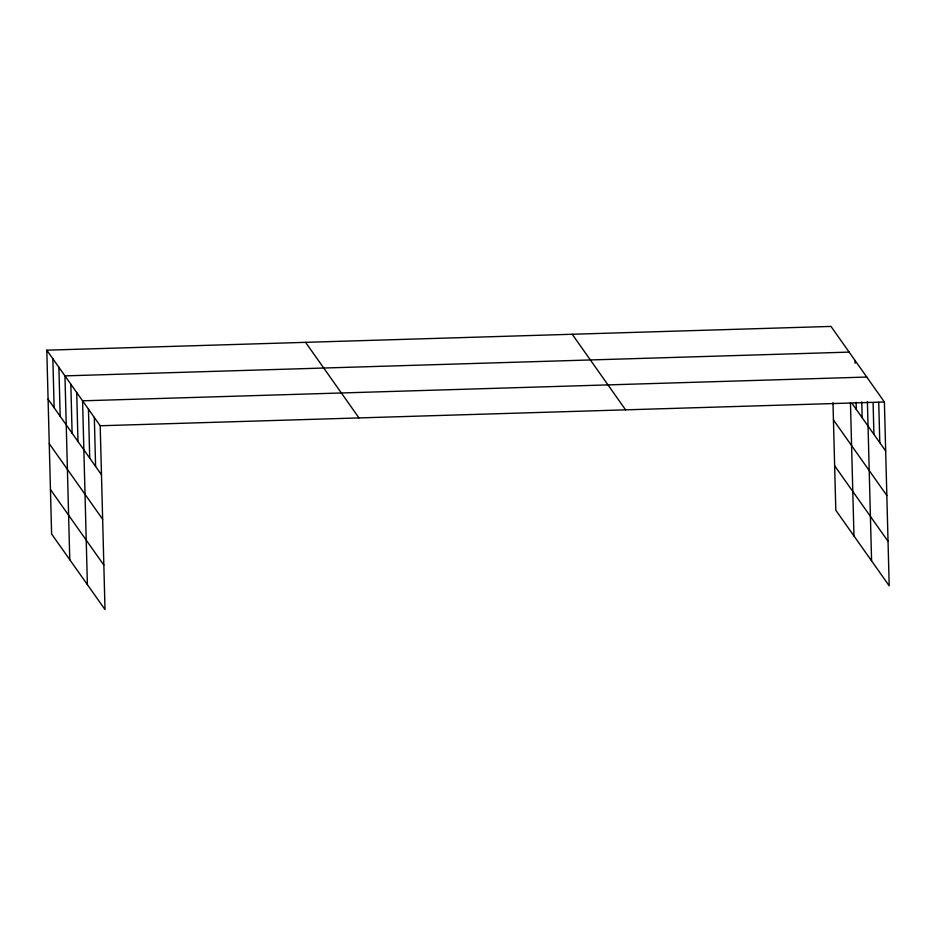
<?xml version="1.0" encoding="UTF-8"?>
<svg xmlns="http://www.w3.org/2000/svg" width="936" height="936" viewBox="0 0 936 936"><rect width="100%" height="100%" fill="white"/><g stroke="black" fill="none" stroke-linecap="round" stroke-linejoin="round"><path stroke-width="1.4" d="M46.8 350.181L100.199 425.763L105.007 609.582L51.609 534L46.8 350.181L830.992 326.418L884.391 402L889.2 585.819L835.801 510.237L832.993 402.691M849.151 352.111L64.958 375.874L69.767 559.705M866.771 377.056L82.579 400.819L87.387 584.637M100.199 425.763L884.391 402M852.111 403.498L885.667 451M833.438 419.913L886.837 495.495M834.643 465.754L888.03 541.324M572.212 334.257L625.599 409.839M305.581 342.342L358.979 417.912M48.087 399.192L101.474 474.763M49.245 443.676L102.644 519.258M50.45 489.516L103.849 565.087M878.74 402.328L879.793 442.693M873.089 402.667L873.92 434.374M867.403 401.556L871.58 560.875M861.763 401.895L862.173 417.748M855.024 360.43L855.094 363.308M856.112 402.234L856.3 409.441M850.461 402.562L853.96 535.942M94.325 417.444L95.601 466.456M88.452 409.126L89.727 458.137M76.705 392.5L77.981 441.511M70.832 384.193L72.107 433.204M58.898 367.31L60.185 416.321M52.849 358.745L54.136 407.757"/></g></svg>
